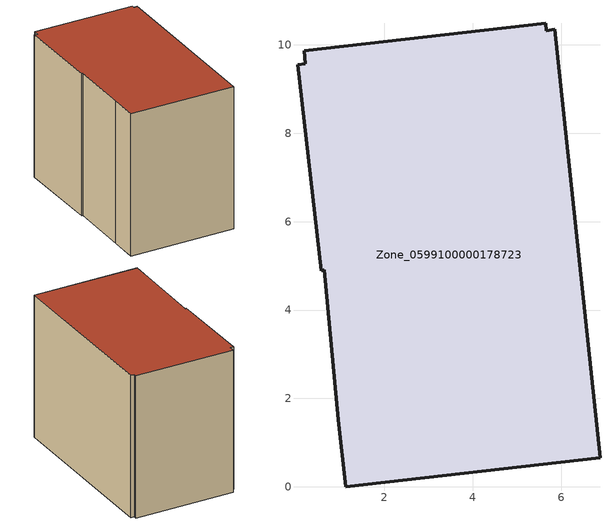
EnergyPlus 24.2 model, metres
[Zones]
Zone_0599100000178723
 floor ground (C_G): 5.86,10.35 6.88,0.66 1.12,0 0.95,1.52 0.64,4.91 0.57,4.88 0.03,9.55 0.21,9.58 0.19,9.87 5.65,10.49 5.67,10.32 z0
 wall outside (C_F): 6.88,0.66 5.86,10.35 5.67,10.32 5.65,10.49 0.19,9.87 0.21,9.58 0.03,9.55 0.57,4.88 0.64,4.91 0.95,1.52 1.12,0 6.88,0.66 z0:7.87
 roof outside (C_R): 5.67,10.32 5.65,10.49 0.19,9.87 0.21,9.58 0.03,9.55 0.57,4.88 0.64,4.91 0.95,1.52 1.12,0 6.88,0.66 5.86,10.35 z7.87
[BUILDING]
Pand.0599100000178723: North Axis=0; Terrain=City; Loads Convergence Tolerance Value=0.04; Temperature Convergence Tolerance Value=0.4; Solar Distribution=FullExterior; Maximum Number of Warmup Days=25; Minimum Number of Warmup Days=1
[Site:Location]
Rotterdam.The.Hague.AP_ZH_NLD Design_Conditions: Latitude=51.96; Longitude=4.45; Time Zone=1; Elevation=-4.5
[SITE:GROUNDTEMPERATURE:BUILDINGSURFACE]
18, 18, 18, 18, 18, 18, 18, 18, 18, 18, 18, 18
[MATERIAL] Thermal Absorptance=0.9; Solar Absorptance=0.7; Visible Absorptance=0.7
Name | Roughness | Thickness | Conductivity | Density | Specific Heat
G.TC.1946-1964 | MediumSmooth | 0.15 | 1 | 540 | 1210
F.TC.1946-1964 | Rough | 0.3 | 0.857143 | 1920 | 840
R.TC.1946-1964 | MediumRough | 0.2 | 0.235294 | 1500 | 1000
[CONSTRUCTION]
C_G: G.TC.1946-1964
C_F: F.TC.1946-1964
C_R: R.TC.1946-1964
[ZONE]
Zone_0599100000178723: Type=1; Multiplier=1; Ceiling Height=Autocalculate; Volume=Autocalculate; Floor Area=autocalculate; Part of Total Floor Area=Yes
[ZONEINFILTRATION:DESIGNFLOWRATE]
Infil_Zone_0599100000178723: Zone or ZoneList or Space or SpaceList=Zone_0599100000178723; Schedule=AlwaysOn; Design Flow Rate Calculation Method=Flow/Area; Flow Rate per Floor Area=0.003; Constant Term Coefficient=1; Temperature Term Coefficient=0; Velocity Term Coefficient=0; Velocity Squared Term Coefficient=0
[HVACTEMPLATE:ZONE:IDEALLOADSAIRSYSTEM]
Zone_0599100000178723: Maximum Heating Supply Air Temperature=50; Minimum Cooling Supply Air Temperature=13; Maximum Heating Supply Air Humidity Ratio=0.0156; Minimum Cooling Supply Air Humidity Ratio=0.0077; Heating Limit=NoLimit; Cooling Limit=NoLimit; Dehumidification Control Type=ConstantSensibleHeatRatio; Cooling Sensible Heat Ratio=0.7; Dehumidification Setpoint=60; Humidification Control Type=None; Humidification Setpoint=30; Outdoor Air Method=None; Outdoor Air Flow Rate per Person=0.00944; Outdoor Air Flow Rate per Zone Floor Area=0; Outdoor Air Flow Rate per Zone=0; Demand Controlled Ventilation Type=None; Outdoor Air Economizer Type=NoEconomizer; Heat Recovery Type=None; Sensible Heat Recovery Effectiveness=0.7; Latent Heat Recovery Effectiveness=0.65
[ZONECONTROL:THERMOSTAT]
ThermostatControl_Zone_0599100000178723: Zone or ZoneList=Zone_0599100000178723; Control Type Schedule=DualSetpointControlType; Control 1=Thermostat_Zone_0599100000178723; Temperature Difference Between Cutout And Setpoint=0
[THERMOSTATSETPOINT:DUALSETPOINT]
Thermostat_Zone_0599100000178723: Heating Setpoint Temperature Schedule=HeatingSetpoint_Zone_0599100000178723; Cooling Setpoint Temperature Schedule=CoolingSetpoint_Zone_0599100000178723
[SCHEDULE:COMPACT]
HeatingSetpoint_Zone_0599100000178723: Through: 12/31, For: AllDays, Until: 24:00, 21
CoolingSetpoint_Zone_0599100000178723: Through: 12/31, For: AllDays, Until: 24:00, 24
DualSetpointControlType: Through: 12/31, For: AllDays, Until: 24:00, 4
AlwaysOn: Through: 12/31, For: AllDays, Until: 24:00, 1
